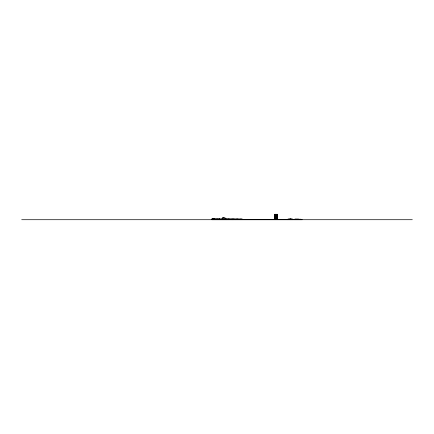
<?xml version="1.0" encoding="UTF-8"?>
<svg xmlns="http://www.w3.org/2000/svg" width="434" height="434" viewBox="0 0 434 434"><rect width="100%" height="100%" fill="white"/><g stroke="black" fill="none" stroke-linecap="round" stroke-linejoin="round"><path stroke-width="0.65" d="M222.626 218.937L221.617 218.937L221.622 219.713M224.573 218.937L242.134 218.937L242.139 219.713M211.852 219.197L215.275 219.197L215.275 219.713M223.618 219.713L223.581 219.197L219.154 219.197L219.175 219.713M237.224 219.197L239.969 219.452M212.617 219.284L214.537 219.284L214.559 219.713M21.7 219.713L412.3 219.713M302.189 219.713L211.976 219.713M301.028 219.713L300.984 219.197L300.366 219.197L300.404 219.713M299.254 219.713L299.324 219.197L294.735 219.197L294.794 219.713M299.2 219.197L299.178 219.713M298.901 219.197L298.901 219.713M298.733 219.197L298.744 219.713M298.635 219.197L298.652 219.713M298.608 219.713L298.538 219.197L298.462 219.713M298.218 219.197L298.229 219.713M297.805 219.197L297.838 219.713M297.713 219.197L297.757 219.713M297.621 219.197L297.653 219.713M297.491 219.197L297.512 219.713M297.252 219.197L297.198 219.713M297.073 219.197L296.992 219.713M296.91 219.197L296.91 219.713L296.807 219.197M296.487 219.197L296.531 219.713M296.113 219.197L296.129 219.713M296.048 219.197L295.999 219.713M295.966 219.197L295.912 219.713M295.863 219.197L295.874 219.713M295.565 219.197L295.587 219.713M295.494 219.197L295.462 219.713M295.44 219.197L295.402 219.713M295.104 219.197L295.104 219.713M294.984 219.197L294.93 219.713M292.825 219.713L292.771 219.197L289.445 219.197L289.424 219.713M292.63 219.197L292.63 219.713M292.521 219.197L292.478 219.713M292.304 219.197L292.342 219.713M292.104 219.197L292.039 219.713M291.865 219.197L291.849 219.713M291.659 219.197L291.691 219.713L291.594 219.452M291.263 219.197L291.285 219.713M291.133 219.713L291.138 218.937L288.073 218.937L288.116 219.713M291.03 219.197L291.073 219.713M291.008 218.937L290.981 219.713M290.905 219.197L290.894 219.713M290.606 219.197L290.617 219.713M290.21 219.197L290.221 219.713M290.118 218.937L290.2 219.713M277.483 219.713L277.456 214.287L274.472 214.287L274.597 219.452M277.418 214.287L277.375 219.713L277.342 214.287M276.648 214.287L276.648 219.713M276.61 219.452L276.545 214.287M275.85 214.287L275.807 219.452M275.34 219.197L275.264 219.452M275.031 214.287L275.064 219.713M274.928 214.287L274.999 219.713M274.879 219.713L274.841 214.287L274.809 219.713M274.657 214.287L274.717 219.713M240.935 218.937L240.93 219.713M238.488 219.197L238.488 219.713M237.257 218.937L237.224 219.713M236.248 218.937L236.248 219.713M235.32 219.713L235.255 219.197L224.573 219.197L224.573 219.713M233.937 219.197L233.926 219.713M233.714 219.197L233.698 219.713M233.449 219.197L233.449 219.713M233.188 219.197L233.232 219.713M233.096 219.197L233.085 219.713M232.955 219.197L232.89 219.713L232.825 219.197M232.64 219.197L232.684 219.713M232.521 219.197L232.467 219.713M232.298 219.197L232.288 219.713L232.168 219.452M231.664 219.197L231.702 219.713M231.322 219.197L231.333 219.713M229.087 218.937L229.06 219.452M228.675 218.937L228.691 219.713M228.094 219.197L228.154 219.713M227.704 219.197L227.72 219.713M227.161 219.197L227.183 219.713M227.085 219.197L227.036 219.713M226.944 219.197L226.933 219.713L226.841 219.197M226.792 219.197L226.77 219.713M226.7 219.197L226.651 219.713L226.553 219.452M226.483 219.197L226.543 219.713M226.26 219.197L226.25 219.713M226.174 219.197L226.125 219.713M226.098 219.197L226.087 219.713M225.957 219.197L225.984 219.713M225.588 219.713L225.561 219.197L225.479 219.713M225.452 219.197L225.382 219.713M225.273 219.197L225.273 219.713M225.17 219.197L225.159 219.713M225.083 219.197L225.056 219.713M225.007 219.713L224.964 217.646L222.409 217.646L222.436 219.713M224.845 219.197L224.915 219.713M224.769 219.197L224.807 219.713M224.66 219.197L224.671 219.713M224.416 219.452L224.373 219.197M224.21 219.197L224.269 219.713M224.074 219.197L224.058 219.713M223.955 219.197L223.939 219.713M223.776 219.197L223.787 219.713M223.722 219.197L223.727 219.713M223.559 219.197L223.521 219.713M223.461 219.197L223.45 219.713M223.374 219.197L223.336 219.713L223.255 219.197M223.201 217.646L223.179 219.713M222.886 219.197L222.886 219.713M222.821 219.197L222.805 219.713M222.745 219.197L222.669 219.713M222.653 219.197L222.609 219.713M222.512 219.197L222.496 219.713M222.251 219.197L222.251 219.713L222.137 219.197M222.045 219.197L222.078 219.713M221.964 219.197L221.964 219.713M221.91 219.197L221.91 219.713M221.845 219.197L221.769 219.713L221.671 219.197M221.492 219.452L221.47 219.197M221.335 219.197L221.394 219.713M221.172 219.197L221.172 219.713M221.063 219.197L221.074 219.713M221.004 219.197L221.004 219.713M220.868 219.197L220.884 219.713M220.776 219.197L220.787 219.713M220.711 219.197L220.732 219.713M220.673 219.197L220.667 219.713M220.543 219.197L220.564 219.713M220.445 219.197L220.418 219.713M220.25 219.197L220.282 219.713M220.152 219.197L220.152 219.713M220.038 219.713L219.962 218.937L211.808 218.937L211.808 219.713M219.902 219.197L219.946 219.713M219.854 219.197L219.816 219.713M219.767 219.197L219.713 219.713M219.642 219.197L219.642 219.713M219.506 219.197L219.55 219.713M219.414 219.197L219.463 219.713M219.398 218.937L219.365 219.713M219.289 219.197L219.262 219.713M219.072 219.197L219.121 219.713M219.04 219.197L218.986 219.713L218.866 219.197M218.844 219.197L218.79 219.713M218.703 219.197L218.687 219.713M218.611 219.197L218.66 219.713M218.546 219.713L218.508 219.197L218.481 219.713M218.329 219.197L218.356 219.713M218.291 219.197L218.297 219.713M218.194 219.197L218.15 219.713M218.069 219.197L218.069 219.713M217.939 219.197L217.895 219.713M217.835 219.197L217.781 219.713M217.542 219.197L217.526 219.713M217.494 219.197L217.494 219.713M217.19 218.937L217.195 219.713M217.06 218.937L217.108 219.713M216.892 219.452L216.821 219.197M216.745 219.197L216.702 219.713M216.539 219.197L216.539 219.713M216.485 219.197L216.43 219.713M216.42 219.197L216.398 219.713M216.251 219.197L216.295 219.713M216.154 219.197L216.203 219.713M215.969 219.197L215.888 219.713M215.834 219.197L215.866 219.713M215.552 219.197L215.579 219.713M215.503 219.197L215.448 219.713M215.177 219.197L215.215 219.713M215.069 219.197L215.069 219.713M214.944 218.937L214.944 219.713M214.819 219.197L214.825 219.713M214.635 219.197L214.629 219.713M214.467 219.197L214.504 219.713M214.363 219.197L214.434 219.713M214.277 219.197L214.342 219.713M214.217 219.197L214.217 219.713M214.098 219.197L214.098 219.713M214.06 218.937L214.011 219.713M213.919 219.197L213.919 219.713M213.859 219.197L213.891 219.713M213.778 219.197L213.783 219.713M213.588 219.197L213.566 219.713M213.463 219.197L213.485 219.713M213.36 219.452L213.295 218.937M213.175 219.197L213.224 219.713M213.007 219.197L213.002 219.713M212.942 219.197L212.958 219.713M212.893 219.284L212.806 219.713L212.758 218.937M212.676 219.284L212.676 219.713M212.562 218.937L212.584 219.713M212.535 218.937L212.481 219.713M212.427 219.197L212.383 219.713M212.313 219.197L212.318 219.713M212.259 219.197L212.166 219.452M211.884 219.197L211.852 219.713M296.368 219.713L296.368 219.197L296.351 219.713"/></g></svg>
